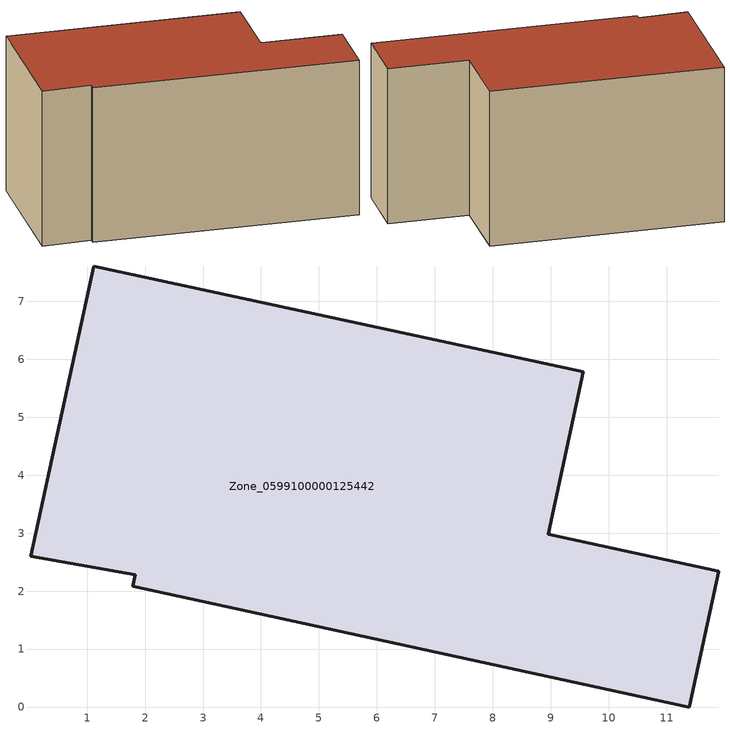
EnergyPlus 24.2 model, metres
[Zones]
Zone_0599100000125442
 floor ground (C_G): 11.39,0 1.79,2.08 1.83,2.28 0.03,2.6 1.11,7.61 9.56,5.79 8.96,2.98 11.9,2.34 z0
 wall outside (C_F): 11.39,0 11.9,2.34 8.96,2.98 9.56,5.79 1.11,7.61 0.03,2.6 1.83,2.28 1.79,2.08 11.39,0 z0:6.02
 roof outside (C_R): 1.79,2.08 11.39,0 11.9,2.34 8.96,2.98 9.56,5.79 1.11,7.61 0.03,2.6 1.83,2.28 z6.02
[BUILDING]
Pand.0599100000125442: North Axis=0; Terrain=City; Loads Convergence Tolerance Value=0.04; Temperature Convergence Tolerance Value=0.4; Solar Distribution=FullExterior; Maximum Number of Warmup Days=25; Minimum Number of Warmup Days=1
[Site:Location]
Rotterdam.The.Hague.AP_ZH_NLD Design_Conditions: Latitude=51.96; Longitude=4.45; Time Zone=1; Elevation=-4.5
[SITE:GROUNDTEMPERATURE:BUILDINGSURFACE]
18, 18, 18, 18, 18, 18, 18, 18, 18, 18, 18, 18
[MATERIAL] Thermal Absorptance=0.9; Solar Absorptance=0.7; Visible Absorptance=0.7
Name | Roughness | Thickness | Conductivity | Density | Specific Heat
G.TC.1975-1991 | MediumSmooth | 0.15 | 0.288461 | 540 | 1210
F.TC.1975-1991 | Rough | 0.3 | 0.230769 | 1920 | 840
R.TC.1975-1991 | MediumRough | 0.2 | 0.153846 | 1500 | 1000
[CONSTRUCTION]
C_G: G.TC.1975-1991
C_F: F.TC.1975-1991
C_R: R.TC.1975-1991
[ZONE]
Zone_0599100000125442: Type=1; Multiplier=1; Ceiling Height=Autocalculate; Volume=Autocalculate; Floor Area=autocalculate; Part of Total Floor Area=Yes
[ZONEINFILTRATION:DESIGNFLOWRATE]
Infil_Zone_0599100000125442: Zone or ZoneList or Space or SpaceList=Zone_0599100000125442; Schedule=AlwaysOn; Design Flow Rate Calculation Method=Flow/Area; Flow Rate per Floor Area=0.003; Constant Term Coefficient=1; Temperature Term Coefficient=0; Velocity Term Coefficient=0; Velocity Squared Term Coefficient=0
[HVACTEMPLATE:ZONE:IDEALLOADSAIRSYSTEM]
Zone_0599100000125442: Maximum Heating Supply Air Temperature=50; Minimum Cooling Supply Air Temperature=13; Maximum Heating Supply Air Humidity Ratio=0.0156; Minimum Cooling Supply Air Humidity Ratio=0.0077; Heating Limit=NoLimit; Cooling Limit=NoLimit; Dehumidification Control Type=ConstantSensibleHeatRatio; Cooling Sensible Heat Ratio=0.7; Dehumidification Setpoint=60; Humidification Control Type=None; Humidification Setpoint=30; Outdoor Air Method=None; Outdoor Air Flow Rate per Person=0.00944; Outdoor Air Flow Rate per Zone Floor Area=0; Outdoor Air Flow Rate per Zone=0; Demand Controlled Ventilation Type=None; Outdoor Air Economizer Type=NoEconomizer; Heat Recovery Type=None; Sensible Heat Recovery Effectiveness=0.7; Latent Heat Recovery Effectiveness=0.65
[ZONECONTROL:THERMOSTAT]
ThermostatControl_Zone_0599100000125442: Zone or ZoneList=Zone_0599100000125442; Control Type Schedule=DualSetpointControlType; Control 1=Thermostat_Zone_0599100000125442; Temperature Difference Between Cutout And Setpoint=0
[THERMOSTATSETPOINT:DUALSETPOINT]
Thermostat_Zone_0599100000125442: Heating Setpoint Temperature Schedule=HeatingSetpoint_Zone_0599100000125442; Cooling Setpoint Temperature Schedule=CoolingSetpoint_Zone_0599100000125442
[SCHEDULE:COMPACT]
HeatingSetpoint_Zone_0599100000125442: Through: 12/31, For: AllDays, Until: 24:00, 21
CoolingSetpoint_Zone_0599100000125442: Through: 12/31, For: AllDays, Until: 24:00, 24
DualSetpointControlType: Through: 12/31, For: AllDays, Until: 24:00, 4
AlwaysOn: Through: 12/31, For: AllDays, Until: 24:00, 1
